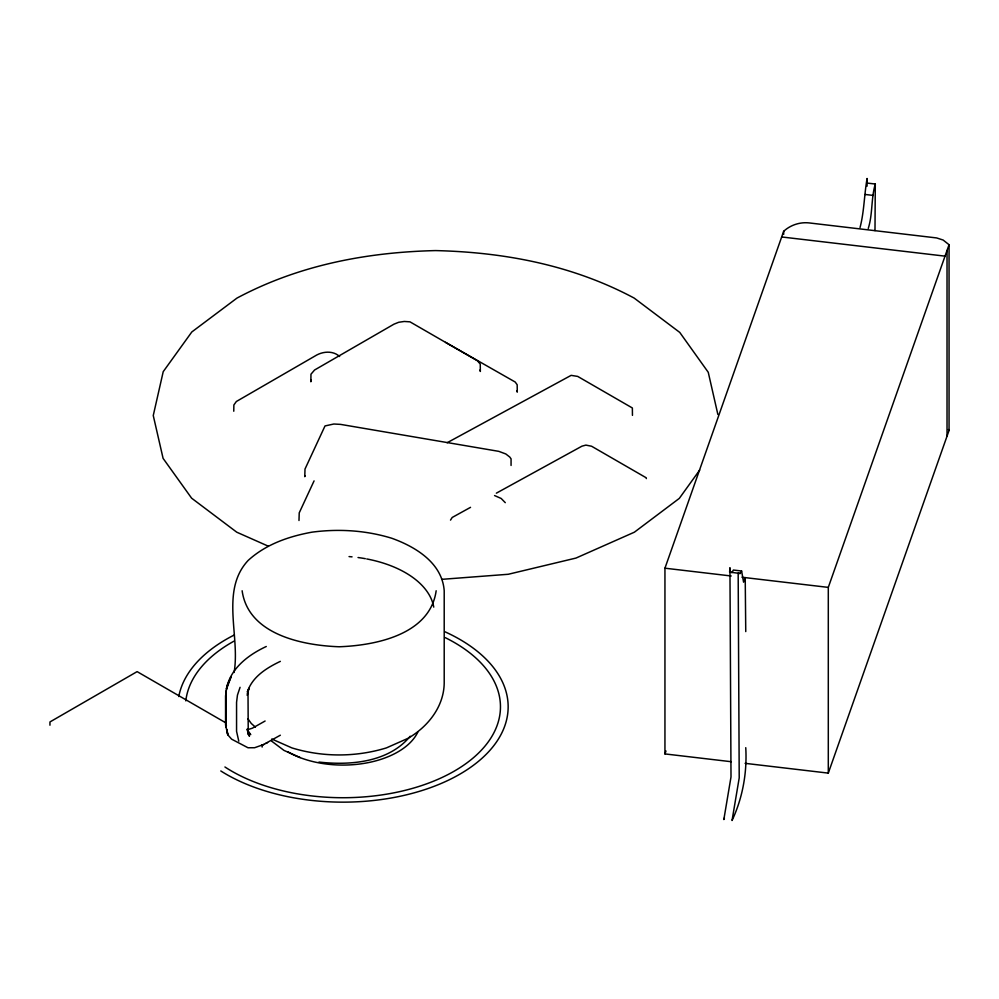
<?xml version="1.0" encoding="UTF-8"?>
<svg xmlns="http://www.w3.org/2000/svg" width="999" height="999" viewBox="0 0 999 999"><rect width="100%" height="100%" fill="white"/><g stroke="black" fill="none" stroke-linecap="round" stroke-linejoin="round"><path stroke-width="1.5" d="M867.07 186.176L867.107 178.484C864.197 194.58 864.235 211.626 860.039 227.535M874.987 230.607L875.286 184.028L867.082 183.067M745.754 747.677C747.202 772.602 742.657 797.876 732.042 820.516L739.21 777.896L738.174 573.114L740.122 573.476L741.608 571.003L733.403 570.042L731.917 572.514L729.62 572.09L729.944 567.732L731.006 776.935L723.838 819.555L724.437 817.906M226.136 690.734L226.161 726.423M450.512 520.117L452.21 517.457L470.541 507.342M868.243 228.496C872.814 214.148 870.991 198.576 875.286 184.028M226.748 687.287L225.562 695.966L225.562 724.987L227.784 734.802L231.606 739.16L248.002 747.764L254.608 747.727L263.948 744.43M247.402 693.843L248.002 690.946L248.239 734.515L247.228 729.133M436.163 590.759C430.07 634.565 375.811 645.441 339.148 646.765C302.485 645.441 248.227 634.565 242.133 590.759M247.165 695.329L249.038 688.286L247.352 692.007C252.297 676.71 266.683 667.919 280.344 661.363M226.448 688.736C230.444 668.294 248.476 654.782 266.283 646.49M311.288 379.895L310.864 381.78L310.964 374.213L314.56 370.017L393.981 324.163L398.701 322.277L404.27 321.466L409.977 321.84L477.422 360.776L480.257 364.098L480.344 371.453L480.007 369.967M305.007 475.661L304.77 476.685L305.007 469.055L325.012 425.936L333.841 424.013L340.584 424.388L498.776 451.348L505.806 453.958L509.777 457.055L511.063 458.853L511.063 465.459M731.206 761.713L664.947 753.92L664.947 568.194L783.678 231.281C790.434 225.05 799.937 221.903 809.078 222.914L936.637 237.937L943.143 240.047L949.05 244.718L949.05 430.444L828.296 773.114L745.079 763.336M664.947 753.92L665.983 750.986M828.296 773.114L828.296 587.387L949.05 244.718M240.072 687.312L237.462 695.079L236.563 702.322L236.563 731.33L238.786 741.158M314.073 480.881L299.225 512.874L298.988 520.504M410.202 736.238C388.786 762.312 350.424 765.659 318.943 762.062M699.7 470.067L679.308 498.389L634.377 532.192L575.986 558.066L508.254 574.275L441.745 579.345M265.11 721.016L252.31 728.221L247.527 729.707M261.975 745.441L280.344 735.202M447.152 442.732L571.128 375.362L577.697 376.411L632.367 407.979L632.454 415.372M496.353 493.169L581.93 446.178L585.889 445.104L591.583 446.241L646.253 477.809L646.341 478.596M265.796 743.481L267.582 742.582M865.134 194.468L873.338 195.429M781.668 236.963L945.017 256.144M729.969 572.152L740.122 573.476M664.947 568.194L731.206 575.986M741.995 577.247L828.296 587.387M445.504 342.32L515.209 382.03L517.182 384.777L517.27 392.145L516.933 390.646M494.555 495.554L501.186 498.476L505.282 502.672M268.182 546.128L236.751 532.192L191.608 498.176L163.087 458.366L153.259 415.534L163.212 371.678L191.808 331.968L236.988 298.077C298.526 265.21 366.296 252.235 435.564 250.587C504.832 252.235 572.602 265.21 634.153 298.077L679.757 332.417L708.254 372.29L717.869 414.473M271.753 738.998L291.858 747.889C322.54 757.292 355.756 757.292 386.438 747.889L407.879 738.398C427.709 726.922 443.793 707.005 444.205 683.241L444.205 590.759C442.182 562.887 415.459 546.74 391.683 538.224C365.871 530.319 338.661 528.621 311.963 532.167C288.798 536.376 265.809 544.293 248.164 560.427C220.03 590.534 240.397 636.238 234.091 672.452M300.125 757.554L283.966 750.399L271.553 741.058M339.623 356.493C333.391 350.774 323.951 351.248 316.883 354.932L236.363 401.498L233.866 404.982L233.766 411.226M248.289 733.216L250.737 734.627L247.465 729.919L249.45 736.251L247.39 729.195M225.836 722.851L137.113 671.628L49.95 721.952L49.95 725.212M255.394 727.122L251.273 723.476L247.902 718.768M948.238 429.52L949.05 430.444M226.698 729.22L227.784 734.802L227.085 730.356M226.386 725.923L225.924 722.951L226.236 727.434M741.608 571.003L743.581 582.18L745.217 577.622L745.754 631.593M947.027 250.462L947.027 436.188M783.678 231.281L783.678 234.403M262.138 744.892L262.138 747.065M349.051 556.593A98.277 56.743 0 0 1 352.06 556.855M358.029 557.529A98.277 56.743 0 0 1 365.322 558.678M366.745 558.941A98.277 56.743 0 0 1 433.753 607.13M445.154 637.599A157.492 90.934 0 0 1 455.307 770.529A157.492 90.934 0 0 1 224.925 766.982M185.814 700.873A157.492 90.934 0 0 1 234.153 641.058M417.919 731.867A77.597 44.793 0 0 1 288.112 751.96M444.955 631.78A165.172 95.355 0 0 1 463.936 771.727A165.172 95.355 0 0 1 220.791 770.953M178.771 696.54A165.172 95.355 0 0 1 234.041 635.114M227.547 684.877L226.486 689.273L230.969 677.047L227.547 684.877"/></g></svg>
